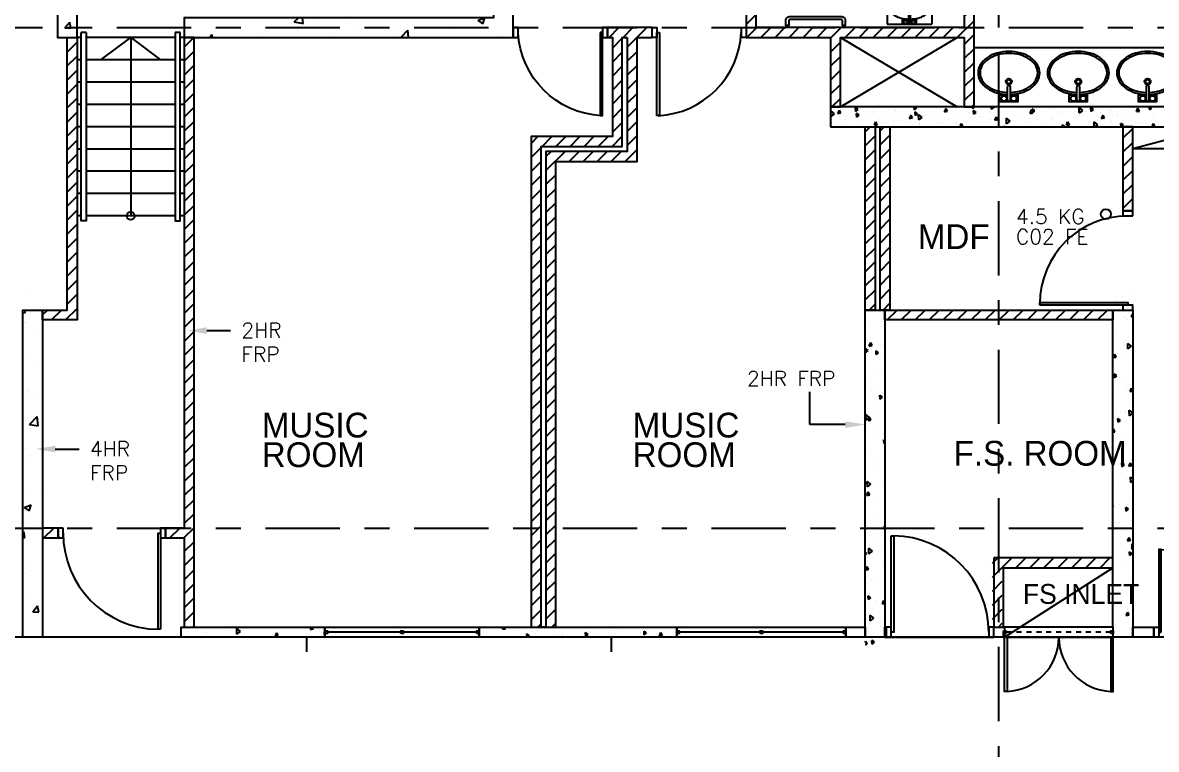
# Model space of a CAD drawing. Extents: x -15993 to 86771, y -21965 to 41866.
# Drawn here: x 51250 to 62688, y -8283 to -950 of the extents above; entities that cross this region are included whole.
import ezdxf

# ---------------------------------------------------------------- set-up
doc = ezdxf.new("R2010")
doc.units = 0
doc.header["$LTSCALE"] = 100
doc.header["$MEASUREMENT"] = 0
doc.linetypes.add('HIDDEN5', pattern=[1, 0.5, -0.5])
doc.linetypes.add('X030--AG$0$CENTER', pattern=[15, 7.5, -2.5, 2.5, -2.5])
doc.layers.get('0').update_dxf_attribs({"color": 8, "linetype": 'CONTINUOUS'})
for name, color, linetype in [('000-H', 8, 'CONTINUOUS'), ('200-T', 8, 'CONTINUOUS'), ('210--', 8, 'CONTINUOUS'), ('220--', 8, 'CONTINUOUS'), ('240--', 8, 'CONTINUOUS'), ('280--', 8, 'CONTINUOUS'), ('310--', 8, 'CONTINUOUS'), ('320--', 8, 'CONTINUOUS'), ('430-B', 8, 'CONTINUOUS'), ('680--', 8, 'CONTINUOUS'), ('680-T', 8, 'CONTINUOUS'), ('X030--AG$0$030--', 8, 'CONTINUOUS'), ('X24A3-00$0$000-H', 8, 'CONTINUOUS'), ('X24A3-00$0$220--', 8, 'CONTINUOUS'), ('X24A3-00$0$240--', 8, 'CONTINUOUS'), ('X24A3-00$0$280--', 8, 'CONTINUOUS'), ('X24A3-00$0$320--', 8, 'CONTINUOUS'), ('XG740-A2$0$000-H', 8, 'CONTINUOUS'), ('XG740-A2$0$220--', 8, 'CONTINUOUS'), ('XG740-A2$0$280--', 8, 'CONTINUOUS'), ('XG740-A2$0$680--', 8, 'CONTINUOUS'), ('XG740-A2$0$740--', 8, 'CONTINUOUS')]:
    doc.layers.add(name, color=color, linetype=linetype)
doc.styles.add('HELV', font='hvl____.pfb')
doc.styles.add('ROMANS', font='ROMANS.shx')

# ---------------------------------------------------------------- blocks, each defined once
blk = doc.blocks.new('*X249')
at = {"color": 0}
for p, q in [((59837, -3727), (59837, -3727)), ((59785, -3826), (59785, -3826)), ((59911, -3815), (59911, -3815)), ((59950, -3849), (59950, -3849)), ((59948, -3906), (59948, -3906)), ((59781, -4104), (59750, -4079)), ((59750, -4127), (59781, -4104)), ((59792, -4058), (59807, -4023)), ((59792, -4058), (59821, -4052)), ((59793, -4055), (59793, -4055)), ((59821, -4052), (59807, -4023)), ((59810, -4083), (59810, -4083)), ((59832, -4058), (59832, -4058)), ((59863, -4144), (59860, -4107)), ((59886, -4125), (59860, -4107)), ((59902, -4049), (59902, -4049)), ((59932, -4056), (59932, -4056)), ((59755, -4158), (59755, -4158)), ((59863, -4144), (59886, -4125)), ((59907, -4177), (59907, -4177)), ((59878, -4290), (59878, -4290)), ((59919, -4333), (59919, -4333)), ((59801, -4391), (59801, -4391)), ((59819, -4521), (59819, -4521)), ((59863, -4509), (59863, -4509)), ((59902, -4593), (59899, -4555)), ((59925, -4573), (59899, -4555)), ((59902, -4593), (59925, -4573)), ((59925, -4523), (59925, -4523)), ((59848, -4623), (59848, -4623)), ((59759, -4805), (59758, -4749)), ((59795, -4779), (59758, -4749)), ((59759, -4805), (59795, -4779)), ((59779, -4811), (59794, -4777)), ((59808, -4805), (59794, -4777)), ((59834, -4763), (59834, -4763)), ((59760, -4917), (59760, -4917)), ((59779, -4811), (59808, -4805)), ((59820, -4832), (59820, -4832)), ((59894, -4856), (59894, -4856)), ((59845, -4988), (59845, -4988)), ((59934, -4954), (59934, -4954)), ((59941, -5041), (59938, -5004)), ((59950, -5012), (59938, -5004)), ((59944, -5013), (59944, -5013)), ((59941, -5041), (59950, -5034)), ((59941, -5088), (59941, -5088)), ((59777, -5161), (59777, -5161)), ((59837, -5223), (59837, -5223)), ((59949, -5153), (59950, -5152)), ((59949, -5153), (59950, -5153)), ((59891, -5283), (59891, -5283)), ((59773, -5480), (59772, -5424)), ((59809, -5453), (59772, -5424)), ((59773, -5480), (59809, -5453)), ((59859, -5443), (59859, -5443)), ((59925, -5453), (59925, -5453)), ((59766, -5565), (59782, -5530)), ((59766, -5565), (59796, -5559)), ((59796, -5559), (59782, -5530)), ((59784, -5597), (59784, -5597)), ((59793, -5573), (59793, -5573)), ((59754, -5695), (59754, -5695)), ((59847, -5615), (59847, -5615)), ((59840, -5806), (59840, -5806)), ((59772, -5874), (59772, -5874)), ((59804, -5938), (59804, -5938)), ((59937, -5907), (59950, -5877)), ((59937, -5907), (59950, -5904)), ((59886, -6038), (59886, -6038)), ((59918, -6060), (59918, -6060)), ((59767, -6150), (59750, -6138)), ((59750, -6164), (59767, -6150)), ((59779, -6162), (59779, -6162)), ((59787, -6155), (59786, -6099)), ((59823, -6128), (59786, -6099)), ((59787, -6155), (59823, -6128)), ((59883, -6124), (59883, -6124)), ((59942, -6155), (59942, -6155)), ((59754, -6318), (59769, -6284)), ((59761, -6266), (59761, -6266)), ((59783, -6312), (59769, -6284)), ((59770, -6190), (59770, -6190)), ((59809, -6278), (59809, -6278)), ((59932, -6271), (59932, -6271)), ((59754, -6318), (59783, -6312)), ((59771, -6396), (59771, -6396)), ((59875, -6388), (59875, -6388)), ((59816, -6422), (59816, -6422)), ((59783, -6617), (59780, -6580)), ((59806, -6598), (59780, -6580)), ((59783, -6617), (59806, -6598)), ((59796, -6555), (59796, -6555)), ((59859, -6627), (59859, -6627)), ((59924, -6660), (59939, -6626)), ((59950, -6648), (59939, -6626)), ((59831, -6721), (59831, -6721)), ((59863, -6654), (59863, -6654)), ((59924, -6660), (59950, -6655)), ((59786, -6755), (59786, -6755)), ((59801, -6830), (59800, -6773)), ((59837, -6803), (59800, -6773)), ((59801, -6830), (59837, -6803)), ((59908, -6804), (59908, -6804)), ((59944, -6843), (59944, -6843)), ((59833, -6958), (59833, -6958)), ((59909, -6887), (59909, -6887)), ((59750, -7051), (59756, -7037)), ((59750, -7070), (59770, -7066)), ((59770, -7066), (59756, -7037)), ((59788, -7044), (59788, -7044)), ((59822, -7066), (59819, -7028)), ((59845, -7046), (59819, -7028)), ((59822, -7066), (59845, -7046)), ((59832, -6987), (59832, -6987)), ((59884, -7094), (59884, -7094))]:
    blk.add_line(p, q, dxfattribs=at)
blk = doc.blocks.new('*X250')
at = {"color": 0}
for p, q in [((62276, -3712), (62276, -3712)), ((62293, -3754), (62293, -3754)), ((62347, -3709), (62347, -3709)), ((62438, -3704), (62438, -3704)), ((62441, -3774), (62441, -3774)), ((62406, -3876), (62406, -3876)), ((62436, -3919), (62450, -3887)), ((62267, -3946), (62267, -3946)), ((62366, -3928), (62366, -3928)), ((62394, -3942), (62394, -3942)), ((62436, -3919), (62450, -3916)), ((62250, -4077), (62250, -4077)), ((62278, -4093), (62278, -4093)), ((62353, -4205), (62353, -4205)), ((62355, -4176), (62355, -4176)), ((62364, -4199), (62364, -4199)), ((62402, -4242), (62401, -4186)), ((62438, -4215), (62401, -4186)), ((62402, -4242), (62438, -4215)), ((62440, -4174), (62440, -4174)), ((62253, -4330), (62268, -4296)), ((62253, -4330), (62282, -4325)), ((62282, -4325), (62268, -4296)), ((62324, -4326), (62324, -4326)), ((62265, -4535), (62262, -4497)), ((62288, -4515), (62262, -4497)), ((62265, -4535), (62288, -4515)), ((62320, -4527), (62320, -4527)), ((62370, -4558), (62370, -4558)), ((62268, -4635), (62268, -4635)), ((62294, -4658), (62294, -4658)), ((62381, -4643), (62381, -4643)), ((62390, -4608), (62390, -4608)), ((62423, -4673), (62438, -4638)), ((62423, -4673), (62450, -4667)), ((62434, -4649), (62434, -4649)), ((62450, -4662), (62438, -4638)), ((62417, -4791), (62417, -4791)), ((62277, -4859), (62277, -4859)), ((62340, -4891), (62340, -4891)), ((62372, -4878), (62372, -4878)), ((62378, -4885), (62378, -4885)), ((62416, -4917), (62415, -4861)), ((62450, -4889), (62415, -4861)), ((62416, -4917), (62450, -4892)), ((62304, -4983), (62301, -4946)), ((62327, -4964), (62301, -4946)), ((62304, -4983), (62327, -4964)), ((62390, -4981), (62390, -4981)), ((62250, -5061), (62255, -5049)), ((62250, -5082), (62269, -5078)), ((62269, -5078), (62255, -5050)), ((62386, -5123), (62386, -5123)), ((62289, -5350), (62289, -5350)), ((62293, -5315), (62293, -5315)), ((62347, -5305), (62347, -5305)), ((62415, -5288), (62415, -5288)), ((62433, -5356), (62433, -5356)), ((62344, -5431), (62340, -5394)), ((62367, -5412), (62340, -5394)), ((62344, -5431), (62367, -5412)), ((62410, -5426), (62426, -5392)), ((62410, -5426), (62440, -5420)), ((62440, -5420), (62426, -5392)), ((62402, -5565), (62402, -5565)), ((62430, -5592), (62429, -5535)), ((62450, -5552), (62429, -5536)), ((62430, -5592), (62450, -5577)), ((62304, -5633), (62304, -5633)), ((62257, -5832), (62250, -5818)), ((62250, -5833), (62257, -5832)), ((62315, -5817), (62315, -5817)), ((62418, -5755), (62418, -5755)), ((62285, -5841), (62285, -5841)), ((62383, -5879), (62380, -5842)), ((62406, -5860), (62380, -5842)), ((62383, -5879), (62406, -5860)), ((62260, -5965), (62260, -5965)), ((62306, -6051), (62306, -6051)), ((62317, -5996), (62317, -5996)), ((62439, -5969), (62439, -5969)), ((62332, -6073), (62332, -6073)), ((62374, -6087), (62374, -6087)), ((62398, -6180), (62413, -6145)), ((62398, -6180), (62427, -6174)), ((62427, -6174), (62413, -6145)), ((62394, -6282), (62394, -6282)), ((62422, -6328), (62419, -6290)), ((62445, -6309), (62419, -6290)), ((62427, -6246), (62427, -6246)), ((62444, -6267), (62443, -6210)), ((62450, -6216), (62443, -6210)), ((62444, -6267), (62450, -6262)), ((62378, -6306), (62378, -6306)), ((62422, -6328), (62445, -6308)), ((62262, -6457), (62262, -6457)), ((62331, -6410), (62331, -6410)), ((62425, -6538), (62425, -6538)), ((62445, -6532), (62445, -6532)), ((62288, -6739), (62288, -6739)), ((62308, -6690), (62308, -6690)), ((62342, -6676), (62342, -6676)), ((62267, -6830), (62267, -6830)), ((62401, -6861), (62401, -6861)), ((62420, -6749), (62420, -6749)), ((62355, -6922), (62355, -6922)), ((62385, -6933), (62400, -6899)), ((62385, -6933), (62414, -6927)), ((62414, -6927), (62400, -6899)), ((62278, -7022), (62278, -7022)), ((62411, -6983), (62411, -6983)), ((62255, -7107), (62255, -7107))]:
    blk.add_line(p, q, dxfattribs=at)
blk = doc.blocks.new('*X253')
at = {"color": 0}
for p, q in [((59442, -1810), (59442, -1810)), ((59530, -1814), (59530, -1814)), ((60478, -1802), (60478, -1802)), ((60745, -1818), (60745, -1818)), ((61025, -1824), (61024, -1800)), ((61025, -1824), (61058, -1800)), ((61333, -1808), (61333, -1808)), ((61439, -1859), (61436, -1822)), ((61462, -1840), (61436, -1822)), ((61899, -1828), (61899, -1828)), ((61910, -1861), (61909, -1805)), ((61947, -1835), (61909, -1805)), ((62030, -1845), (62027, -1808)), ((62053, -1826), (62027, -1808)), ((62030, -1845), (62053, -1826)), ((62216, -1829), (62216, -1829)), ((62456, -1810), (62456, -1810)), ((62486, -1829), (62486, -1829)), ((62621, -1830), (62618, -1800)), ((62621, -1830), (62644, -1811)), ((62644, -1811), (62627, -1800)), ((62673, -1802), (62673, -1802)), ((59476, -1866), (59492, -1832)), ((59476, -1866), (59506, -1860)), ((59506, -1860), (59492, -1832)), ((59555, -1932), (59555, -1932)), ((59667, -1903), (59663, -1866)), ((59690, -1884), (59663, -1866)), ((59667, -1903), (59690, -1884)), ((59826, -1843), (59826, -1843)), ((59863, -1944), (59863, -1944)), ((59894, -1926), (59894, -1926)), ((59933, -1861), (59933, -1861)), ((60055, -1834), (60055, -1834)), ((60122, -1933), (60122, -1933)), ((60209, -1881), (60209, -1881)), ((60239, -1930), (60239, -1930)), ((60258, -1888), (60254, -1851)), ((60280, -1869), (60254, -1851)), ((60258, -1888), (60280, -1869)), ((60373, -1887), (60373, -1887)), ((60489, -1917), (60489, -1917)), ((60592, -1924), (60592, -1924)), ((60651, -1909), (60651, -1909)), ((60848, -1874), (60845, -1837)), ((60871, -1855), (60845, -1837)), ((60848, -1874), (60871, -1855)), ((60853, -1848), (60853, -1848)), ((60862, -1836), (60862, -1836)), ((60910, -1898), (60910, -1898)), ((61016, -1928), (61016, -1928)), ((61051, -1888), (61051, -1888)), ((61060, -1933), (61075, -1899)), ((61060, -1933), (61090, -1928)), ((61090, -1928), (61075, -1899)), ((61246, -1873), (61246, -1873)), ((61256, -1908), (61256, -1908)), ((61277, -1882), (61277, -1882)), ((61414, -1865), (61429, -1830)), ((61414, -1865), (61443, -1859)), ((61443, -1859), (61429, -1831)), ((61439, -1859), (61462, -1840)), ((61439, -1875), (61439, -1875)), ((61481, -1929), (61481, -1929)), ((61496, -1889), (61496, -1889)), ((61628, -1916), (61628, -1916)), ((61698, -1864), (61698, -1864)), ((61736, -1869), (61736, -1869)), ((61862, -1845), (61862, -1845)), ((61910, -1861), (61947, -1835)), ((61976, -1850), (61976, -1850)), ((62065, -1848), (62065, -1848)), ((62170, -1914), (62170, -1914)), ((62228, -1841), (62228, -1841)), ((62282, -1865), (62282, -1865)), ((62293, -1887), (62293, -1887)), ((62665, -1908), (62665, -1908)), ((62796, -1899), (62795, -1842)), ((62800, -1847), (62795, -1842)), ((62796, -1899), (62800, -1896)), ((59414, -1966), (59414, -1966)), ((59428, -1973), (59428, -1973)), ((59701, -1951), (59701, -1951)), ((59939, -1965), (59939, -1965)), ((60297, -1987), (60297, -1987)), ((60536, -1968), (60536, -1968)), ((60548, -1999), (60548, -1999)), ((60670, -1972), (60670, -1972)), ((60708, -2000), (60722, -1968)), ((60718, -2000), (60736, -1996)), ((60736, -1996), (60722, -1968)), ((60777, -1948), (60777, -1948)), ((60976, -1958), (60976, -1958)), ((61359, -1956), (61359, -1956)), ((61359, -1995), (61359, -1995)), ((62012, -1950), (62012, -1950)), ((62340, -1962), (62340, -1962)), ((62396, -1987), (62396, -1987)), ((62477, -1983), (62477, -1983)), ((62645, -2000), (62659, -1967)), ((62650, -2000), (62674, -1995)), ((62674, -1995), (62659, -1967))]:
    blk.add_line(p, q, dxfattribs=at)
blk = doc.blocks.new('D1-1840')
at = {"color": 0}
for points in [[(50, 1021), (75, 1021), (75, 50), (50, 50)], [(0, 0), (50, 0), (50, 100), (0, 100)], [(1034, 0), (1084, 0), (1084, 100), (1034, 100)]]:
    blk.add_lwpolyline(points, close=True, dxfattribs=at)
blk.add_arc((62, 50), 972, 0, 89.2628, dxfattribs=at)
blk = doc.blocks.new('UC29')
at = {"layer": '310--'}
for p, q in [((765.5, 50), (25, 50)), ((1531, 50), (790.5, 50))]:
    blk.add_line(p, q, dxfattribs=at)
at = {"layer": '310--', "color": 8}
blk.add_lwpolyline([(1556, 100), (1556, 0), (0, 0), (0, 100)], close=True, dxfattribs=at)
at = {"layer": '310--'}
for points in [[(0, 37.5), (0, 62.5), (25, 62.5), (25, 37.5)], [(765.5, 37.5), (765.5, 62.5), (790.5, 62.5), (790.5, 37.5)], [(1531, 37.5), (1531, 62.5), (1556, 62.5), (1556, 37.5)]]:
    blk.add_lwpolyline(points, close=True, dxfattribs=at)
blk = doc.blocks.new('D-1096')
at = {"color": 0}
for points in [[(0, 0), (25, 0), (25, -548), (0, -548)], [(1096, 0), (1071, 0), (1071, -548), (1096, -548)]]:
    blk.add_lwpolyline(points, close=True, dxfattribs=at)
for centre, start, end in [((0, -1), 272.6147, 0.0597), ((1096, -1), 179.9403, 267.3853)]:
    blk.add_arc(centre, 548, start, end, dxfattribs=at)
blk = doc.blocks.new('*X401')
at = {"color": 0}
for p, q in [((61034, -6546), (61230, -6350)), ((61034, -6404), (61088, -6350)), ((61271, -6450), (61371, -6350)), ((61412, -6450), (61512, -6350)), ((61554, -6450), (61654, -6350)), ((61695, -6450), (61795, -6350)), ((61837, -6450), (61937, -6350)), ((61978, -6450), (62078, -6350)), ((62120, -6450), (62220, -6350)), ((61034, -6687), (61134, -6587)), ((61034, -6828), (61134, -6728)), ((61034, -6970), (61134, -6870)), ((61095, -7050), (61134, -7011))]:
    blk.add_line(p, q, dxfattribs=at)
blk = doc.blocks.new('*X403')
at = {"color": 0}
for p, q in [((52922, -7053), (52922, -7053)), ((52927, -7066), (52927, -7066)), ((53345, -7081), (53345, -7081)), ((53412, -7120), (53410, -7064)), ((53448, -7094), (53410, -7064)), ((53467, -7054), (53467, -7054)), ((53766, -7057), (53766, -7057)), ((54153, -7073), (54164, -7050)), ((54153, -7073), (54183, -7067)), ((54183, -7067), (54174, -7050)), ((54246, -7087), (54246, -7087)), ((53112, -7102), (53112, -7102)), ((53412, -7120), (53448, -7094)), ((53495, -7145), (53495, -7145)), ((53766, -7126), (53766, -7126)), ((53800, -7142), (53815, -7107)), ((53800, -7142), (53829, -7136)), ((53829, -7136), (53815, -7108)), ((54149, -7094), (54149, -7094)), ((54297, -7150), (54296, -7101)), ((54300, -7105), (54296, -7101))]:
    blk.add_line(p, q, dxfattribs=at)
blk = doc.blocks.new('*X404')
at = {"color": 0}
for p, q in [((56091, -7072), (56100, -7050)), ((56091, -7072), (56120, -7066)), ((56120, -7066), (56112, -7050)), ((56222, -7079), (56222, -7079)), ((56393, -7091), (56393, -7091)), ((56515, -7064), (56515, -7064)), ((57171, -7082), (57171, -7082)), ((57259, -7071), (57259, -7071)), ((57522, -7127), (57519, -7090)), ((57545, -7108), (57519, -7090)), ((57853, -7085), (57853, -7085)), ((56340, -7150), (56338, -7119)), ((56364, -7137), (56338, -7119)), ((56349, -7150), (56364, -7137)), ((56439, -7146), (56439, -7146)), ((56605, -7122), (56605, -7122)), ((56692, -7122), (56692, -7122)), ((56698, -7135), (56698, -7135)), ((56932, -7142), (56928, -7105)), ((56955, -7123), (56928, -7105)), ((56932, -7142), (56955, -7123)), ((57065, -7119), (57065, -7119)), ((57227, -7112), (57227, -7112)), ((57486, -7101), (57486, -7101)), ((57511, -7118), (57511, -7118)), ((57522, -7127), (57545, -7108)), ((57575, -7143), (57575, -7143)), ((57642, -7114), (57642, -7114)), ((57674, -7140), (57690, -7105)), ((57674, -7140), (57704, -7134)), ((57704, -7134), (57690, -7105)), ((57814, -7124), (57814, -7124))]:
    blk.add_line(p, q, dxfattribs=at)
blk = doc.blocks.new('D-934')
at = {"color": 0}
for points in [[(-884, 100), (-934, 100), (-934, 0), (-884, 0)], [(-859, 50), (-859, -784), (-884, -784), (-884, 50)], [(0, 100), (-50, 100), (-50, 0), (0, 0)]]:
    blk.add_lwpolyline(points, close=True, dxfattribs=at)
blk.add_arc((-883, 50), 834, 271.616, 356.5858, dxfattribs=at)
blk = doc.blocks.new('D1-950')
at = {"layer": '320--'}
for points in [[(0, 0), (0, -49), (-99, -49), (-99, 0)], [(-49, -74), (-888, -74), (-888, -49), (-49, -49)], [(0, -901), (0, -950), (-99, -950), (-99, -901)]]:
    blk.add_lwpolyline(points, close=True, dxfattribs=at)
blk.add_arc((-5, -17), 885, 182.8977, 267.1023, dxfattribs=at)
blk = doc.blocks.new('D1-1000')
at = {"color": 0}
for points in [[(50, 937.5), (75, 937.5), (75, 50), (50, 50)], [(0, 0), (50, 0), (50, 100), (0, 100)], [(950, 0), (1000, 0), (1000, 100), (950, 100)]]:
    blk.add_lwpolyline(points, close=True, dxfattribs=at)
blk.add_arc((62.5, 50), 887.5, 0, 90, dxfattribs=at)
blk = doc.blocks.new('XG740-A2$0$74-BAS1')
at = {"color": 0}
for p, q in [((300, 0), (-300, 0)), ((-300, -260), (-300, 0)), ((300, -260), (300, 0))]:
    blk.add_line(p, q, dxfattribs=at)
for points in [[(-93, 0), (-93, -67), (-15, -67)], [(93, 0), (93, -67), (15, -67)]]:
    blk.add_lwpolyline(points, dxfattribs=at)
for points in [[(-16, -79, 0.058642), (-114, -94, 0.080492), (-201, -134, 0.107066), (-262, -198, 0.138385), (-279, -260, 0.138385), (-262, -323, 0.107066), (-201, -387, 0.080492), (-114, -427, 0.068315), (0, -442, 0.068315), (114, -427, 0.080492), (201, -387, 0.107066), (262, -323, 0.138385), (279, -260, 0.138385), (262, -198, 0.107066), (201, -134, 0.080492), (114, -94, 0.058642), (16, -79, 0.059092)], [(-300, -260, 0.138385), (-279, -333, 0.107066), (-212, -404, 0.080492), (-119, -447, 0.068315), (0, -463, 0.068315), (119, -447, 0.080492), (212, -404, 0.107066), (279, -333, 0.138385), (300, -260, 0.138385)]]:
    blk.add_lwpolyline(points, format="xyb", dxfattribs=at)
blk.add_lwpolyline([(-15, -23), (-15, -142, 1), (15, -142), (15, -23, 1)], format="xyb", close=True, dxfattribs=at)
for centre in [(-54, -33), (54, -33)]:
    blk.add_circle(centre, 25.7, dxfattribs=at)
blk = doc.blocks.new('XG740-A2$0$BASIN-1')
at = {"color": 0}
for points in [[(17, 76, 0.059092), (121, 92, 0.080492), (217, 137, 0.107066), (288, 211, 0.138385), (311, 293, 0.138385), (288, 374, 0.107066), (217, 448, 0.080492), (121, 493, 0.068315), (0, 510, 0.068315), (-121, 493, 0.080492), (-217, 448, 0.107066), (-288, 374, 0.138385), (-311, 293, 0.138385), (-288, 211, 0.107066), (-217, 137, 0.080492), (-121, 92, 0.059092), (-17, 76, 0.059092)], [(16, 96, 0.059092), (116, 112, 0.080492), (206, 153, 0.107066), (271, 222, 0.138385), (291, 293, 0.138385), (271, 364, 0.107066), (206, 432, 0.080492), (116, 474, 0.068315), (0, 490, 0.068315), (-116, 474, 0.080492), (-206, 432, 0.107066), (-271, 364, 0.138385), (-291, 293, 0.138385), (-271, 222, 0.107066), (-206, 153, 0.080492), (-116, 112, 0.059092), (-16, 96, 0.059092)]]:
    blk.add_lwpolyline(points, format="xyb", dxfattribs=at)
blk.add_lwpolyline([(16, 28), (16, 146, 0.075451), (15, 154, 0.085787), (11, 161, 0.106069), (6, 165, 0.126813), (0, 167, 0.126813), (-6, 165, 0.106069), (-11, 161, 0.085787), (-15, 154, 0.075451), (-16, 146), (-16, 28, 0.075451), (-15, 20, 0.085787), (-11, 13, 0.106069), (-6, 8, 0.126813), (0, 7, 0.126813), (6, 8, 0.106069), (11, 13, 0.085787), (15, 20, 0.075451)], format="xyb", close=True, dxfattribs=at)
blk.add_lwpolyline([(16, 71), (91, 71), (91, 0), (-91, 0), (-91, 71), (-16, 71)], dxfattribs=at)
for centre, radius in [((0, 205), 30.7), ((0, 205), 20.7), ((-49, 35), 28.1), ((49, 35), 28.1)]:
    blk.add_circle(centre, radius, dxfattribs=at)
blk = doc.blocks.new('*X742')
at = {"color": 0}
for p, q in [((10107, -20), (10106, 36)), ((10144, 6), (10106, 36)), ((10107, -20), (10144, 6)), ((10140, 31), (10140, 31)), ((10358, 30), (10355, 67)), ((10381, 49), (10355, 67)), ((10358, 30), (10381, 49)), ((10380, 50), (10380, 50)), ((10381, 46), (10381, 46)), ((10620, 71), (10620, 71)), ((10750, 35), (10750, 35)), ((10811, 4), (10811, 4)), ((10949, 44), (10946, 75)), ((10949, 44), (10972, 64)), ((10972, 64), (10956, 75)), ((11134, 1), (11134, 1)), ((11253, 26), (11268, 60)), ((11253, 26), (11282, 32)), ((11282, 32), (11268, 60)), ((11501, 20), (11501, 20)), ((11540, 59), (11538, 75)), ((11540, 59), (11558, 75)), ((11623, 47), (11623, 47)), ((11703, 17), (11703, 17)), ((11786, 43), (11786, 43)), ((12130, 74), (12130, 75)), ((12130, 74), (12132, 75)), ((12170, 9), (12170, 9)), ((12183, 57), (12183, 57)), ((12312, 62), (12312, 62)), ((12823, 51), (12823, 51)), ((12826, 15), (12826, 15)), ((13066, 36), (13066, 36)), ((13190, 27), (13205, 61)), ((13190, 27), (13219, 33)), ((13219, 33), (13205, 61)), ((13207, 17), (13207, 17)), ((13306, 55), (13306, 55)), ((13366, 6), (13366, 6)), ((13429, 36), (13429, 36)), ((10263, -101), (10263, -101)), ((10480, -44), (10480, -44)), ((10546, -111), (10561, -77)), ((10546, -111), (10575, -106)), ((10575, -106), (10561, -77)), ((10689, -23), (10689, -23)), ((10742, -108), (10742, -108)), ((10743, -62), (10743, -62)), ((10863, -87), (10863, -87)), ((10899, -43), (10915, -8)), ((10899, -43), (10929, -37)), ((10929, -37), (10915, -8)), ((10993, -57), (10992, -1)), ((11029, -31), (10992, -1)), ((10993, -57), (11029, -31)), ((10996, -92), (10996, -92)), ((11001, -97), (11001, -97)), ((11223, -22), (11223, -22)), ((11368, -81), (11368, -81)), ((11386, -103), (11386, -103)), ((11517, -36), (11517, -36)), ((11530, -74), (11530, -74)), ((11626, -83), (11626, -83)), ((11789, -63), (11789, -63)), ((11807, -50), (11807, -50)), ((11866, -64), (11866, -64)), ((11878, -95), (11877, -38)), ((11915, -68), (11877, -38)), ((11878, -95), (11915, -68)), ((11900, -79), (11900, -79)), ((12106, -43), (12106, -43)), ((12156, -47), (12156, -47)), ((12237, -91), (12237, -91)), ((12284, -113), (12284, -113)), ((12319, -40), (12319, -40)), ((12346, -24), (12346, -24)), ((12444, -125), (12442, -106)), ((12468, -124), (12442, -106)), ((12483, -110), (12498, -76)), ((12483, -110), (12513, -105)), ((12513, -105), (12498, -76)), ((12554, -28), (12554, -28)), ((12577, -28), (12577, -28)), ((12586, -4), (12586, -4)), ((12618, -7), (12618, -7)), ((12764, -125), (12763, -76)), ((12800, -105), (12763, -76)), ((12773, -125), (12800, -105)), ((12837, -42), (12852, -7)), ((12837, -42), (12866, -36)), ((12866, -36), (12852, -7)), ((12927, -76), (12927, -76)), ((12936, -71), (12936, -71)), ((12944, -12), (12944, -12)), ((13036, -125), (13033, -92)), ((13059, -110), (13033, -92)), ((13041, -125), (13059, -110)), ((13049, -49), (13049, -49)), ((13107, -5), (13107, -5)), ((13189, -97), (13189, -97)), ((13320, -105), (13320, -105)), ((10580, -116), (10580, -116)), ((11146, -122), (11146, -122)), ((11247, -121), (11247, -121)), ((11852, -125), (11851, -121)), ((11858, -125), (11851, -121)), ((12115, -118), (12115, -118)), ((12467, -125), (12468, -124))]:
    blk.add_line(p, q, dxfattribs=at)
blk = doc.blocks.new('*X743')
at = {"color": 0}
for p, q in [((8402, 3311), (8466, 3375)), ((8507, 3275), (8607, 3375)), ((8649, 3275), (8749, 3375)), ((8790, 3275), (8890, 3375)), ((8932, 3275), (9032, 3375)), ((9073, 3275), (9173, 3375)), ((9214, 3275), (9314, 3375)), ((9356, 3275), (9456, 3375)), ((9497, 3275), (9552, 3329)), ((9252, 3171), (9352, 3271)), ((9252, 3029), (9352, 3129)), ((11452, 3108), (11519, 3175)), ((11560, 3075), (11660, 3175)), ((11701, 3075), (11801, 3175)), ((11843, 3075), (11902, 3134)), ((9252, 2888), (9352, 2988)), ((11452, 2967), (11552, 3067)), ((11452, 2825), (11552, 2925)), ((9252, 2747), (9352, 2847)), ((11452, 2684), (11552, 2784)), ((9252, 2605), (9352, 2705)), ((11452, 2542), (11552, 2642)), ((9252, 2464), (9352, 2564)), ((9252, 2322), (9352, 2422)), ((11452, 2401), (11552, 2501)), ((11452, 2259), (11552, 2359)), ((9252, 2181), (9352, 2281)), ((11452, 2118), (11552, 2218)), ((9252, 2039), (9352, 2139)), ((11452, 1977), (11552, 2077)), ((9252, 1898), (9352, 1998)), ((9252, 1757), (9352, 1857)), ((11452, 1835), (11552, 1935)), ((11452, 1694), (11552, 1794)), ((9252, 1615), (9352, 1715)), ((11452, 1552), (11552, 1652)), ((9252, 1474), (9352, 1574)), ((11452, 1411), (11552, 1511)), ((9252, 1332), (9352, 1432)), ((9252, 1191), (9352, 1291)), ((11452, 1270), (11552, 1370)), ((9252, 1049), (9352, 1149)), ((11452, 1128), (11552, 1228)), ((11452, 987), (11552, 1087)), ((9252, 908), (9352, 1008)), ((11381, 775), (11552, 945)), ((9260, 775), (9360, 875)), ((9401, 775), (9501, 875)), ((9543, 775), (9643, 875)), ((9684, 775), (9784, 875)), ((9826, 775), (9926, 875)), ((9967, 775), (10067, 875)), ((10102, 768), (10209, 875)), ((10250, 775), (10350, 875)), ((10391, 775), (10491, 875)), ((10533, 775), (10633, 875)), ((10674, 775), (10774, 875)), ((10816, 775), (10916, 875)), ((10957, 775), (11057, 875)), ((11099, 775), (11199, 875)), ((11240, 775), (11340, 875)), ((11452, 704), (11552, 804)), ((10102, 627), (10202, 727)), ((10102, 485), (10202, 585)), ((11452, 562), (11552, 662)), ((11452, 421), (11552, 521)), ((10102, 344), (10202, 444)), ((11452, 280), (11552, 380)), ((10102, 202), (10202, 302)), ((11452, 138), (11552, 238)), ((10116, 75), (10202, 161)), ((11530, 75), (11552, 97))]:
    blk.add_line(p, q, dxfattribs=at)
blk = doc.blocks.new('*X750')
at = {"color": 0}
for p, q in [((13052, -242), (13152, -142)), ((13052, -383), (13152, -283)), ((13052, -525), (13152, -425)), ((13052, -666), (13152, -566)), ((13052, -807), (13152, -707)), ((13052, -949), (13152, -849))]:
    blk.add_line(p, q, dxfattribs=at)
blk = doc.blocks.new('XG740-A2', base_point=(10102, -125))
at = {"layer": 'XG740-A2$0$000-H'}
for p, q in [((10202, 775), (11382, 75)), ((10202, 75), (11382, 775))]:
    blk.add_line(p, q, dxfattribs=at)
at = {"layer": 'XG740-A2$0$220--'}
for points in [[(9252, 3275), (9252, 875), (9252, 875), (9252, 775), (10102, 775), (10102, 75), (10202, 75), (10202, 775), (11452, 775), (11452, 75), (11552, 75), (11552, 2725)], [(11452, 3175), (11452, 875), (9352, 875), (9352, 2625)], [(13152, -975), (13152, -125), (13052, -125), (13052, -975), (13152, -975)]]:
    blk.add_lwpolyline(points, dxfattribs=at)
at = {"layer": 'XG740-A2$0$280--'}
blk.add_lwpolyline([(10102, -125), (13502, -125), (13502, 75), (10102, 75)], close=True, dxfattribs=at)
at = {"layer": 'XG740-A2$0$680--'}
for q in [(14352, -25), (14352, -345)]:
    blk.add_line((13152, -345), q, dxfattribs=at)
at = {"layer": 'XG740-A2$0$740--'}
blk.add_line((11552, 675), (14352, 675), dxfattribs=at)
blk.add_lwpolyline([(9692, 958, 0.414214), (9682, 948), (9682, 898), (9652, 898), (9652, 948, -0.414214), (9692, 988), (10212, 988, -0.414214), (10252, 948), (10252, 898), (10222, 898), (10222, 948, 0.414214), (10212, 958)], format="xyb", close=True, dxfattribs=at)
at = {"layer": 'XG740-A2$0$000-H'}
for name in ['*X743', '*X742', '*X750']:
    blk.add_blockref(name, (0, 0), dxfattribs=at)
at = {"layer": 'XG740-A2$0$740--', "xscale": 0.75, "yscale": 0.6521739130434783, "zscale": 0.75, "rotation": 180}
blk.add_blockref('XG740-A2$0$74-BAS1', (10900, 910), dxfattribs=at)
at = {"layer": 'XG740-A2$0$740--'}
for p in [(11902, 125), (12602, 125), (13302, 125)]:
    blk.add_blockref('XG740-A2$0$BASIN-1', p, dxfattribs=at)
blk = doc.blocks.new('*X597')
at = {"color": 0}
for p, q in [((59972, -3950), (60072, -3850)), ((60114, -3950), (60214, -3850)), ((60255, -3950), (60355, -3850)), ((60397, -3950), (60497, -3850)), ((60538, -3950), (60638, -3850)), ((60680, -3950), (60780, -3850)), ((60821, -3950), (60921, -3850)), ((60962, -3950), (61062, -3850)), ((61104, -3950), (61204, -3850)), ((61245, -3950), (61345, -3850)), ((61387, -3950), (61487, -3850)), ((61528, -3950), (61628, -3850)), ((61670, -3950), (61770, -3850)), ((61811, -3950), (61911, -3850)), ((61952, -3950), (62052, -3850)), ((62094, -3950), (62194, -3850)), ((62235, -3950), (62250, -3935))]:
    blk.add_line(p, q, dxfattribs=at)
blk = doc.blocks.new('*X598')
at = {"color": 0}
for p, q in [((57166, -1100), (57266, -1000)), ((57307, -1100), (57407, -1000)), ((57350, -1198), (57548, -1000)), ((57200, -1207), (57300, -1107)), ((57590, -1100), (57600, -1090)), ((57200, -1348), (57300, -1248)), ((57350, -1340), (57450, -1240)), ((57200, -1490), (57300, -1390)), ((57350, -1481), (57450, -1381)), ((57200, -1631), (57300, -1531)), ((57350, -1623), (57450, -1523)), ((57200, -1773), (57300, -1673)), ((57350, -1764), (57450, -1664)), ((57200, -1914), (57300, -1814)), ((57350, -1906), (57450, -1806)), ((57200, -2056), (57300, -1956)), ((57350, -2047), (57450, -1947)), ((56380, -2168), (56448, -2100)), ((56490, -2200), (56590, -2100)), ((56631, -2200), (56731, -2100)), ((56773, -2200), (56873, -2100)), ((56914, -2200), (57014, -2100)), ((57056, -2200), (57156, -2100)), ((57197, -2200), (57300, -2097)), ((57350, -2188), (57450, -2088)), ((56380, -2310), (56480, -2210)), ((56530, -2443), (56723, -2250)), ((56530, -2301), (56581, -2250)), ((56764, -2350), (56864, -2250)), ((56906, -2350), (57006, -2250)), ((57047, -2350), (57147, -2250)), ((57188, -2350), (57288, -2250)), ((57330, -2350), (57450, -2230)), ((56380, -2451), (56480, -2351)), ((56380, -2593), (56480, -2493)), ((56530, -2584), (56630, -2484)), ((56530, -2726), (56630, -2626)), ((56380, -2734), (56480, -2634)), ((56380, -2876), (56480, -2776)), ((56530, -2867), (56630, -2767)), ((56380, -3017), (56480, -2917)), ((56530, -3008), (56630, -2908)), ((56380, -3158), (56480, -3058)), ((56530, -3150), (56630, -3050)), ((56380, -3300), (56480, -3200)), ((56530, -3291), (56630, -3191)), ((56380, -3441), (56480, -3341)), ((56530, -3433), (56630, -3333)), ((56380, -3583), (56480, -3483)), ((56530, -3574), (56630, -3474)), ((56380, -3724), (56480, -3624)), ((56530, -3715), (56630, -3615)), ((56380, -3865), (56480, -3765)), ((56530, -3857), (56630, -3757)), ((56380, -4007), (56480, -3907)), ((56530, -3998), (56630, -3898)), ((56380, -4148), (56480, -4048)), ((56530, -4140), (56630, -4040)), ((56380, -4290), (56480, -4190)), ((56530, -4281), (56630, -4181)), ((56380, -4431), (56480, -4331)), ((56530, -4423), (56630, -4323)), ((56380, -4573), (56480, -4473)), ((56530, -4564), (56630, -4464)), ((56380, -4714), (56480, -4614)), ((56530, -4705), (56630, -4605)), ((56380, -4855), (56480, -4755)), ((56530, -4847), (56630, -4747)), ((56380, -4997), (56480, -4897)), ((56530, -4988), (56630, -4888)), ((56530, -5130), (56630, -5030)), ((56380, -5138), (56480, -5038)), ((56380, -5280), (56480, -5180)), ((56530, -5271), (56630, -5171)), ((56380, -5421), (56480, -5321)), ((56530, -5413), (56630, -5313)), ((56380, -5563), (56480, -5463)), ((56530, -5554), (56630, -5454)), ((56380, -5704), (56480, -5604)), ((56530, -5695), (56630, -5595)), ((56380, -5845), (56480, -5745)), ((56530, -5837), (56630, -5737)), ((56380, -5987), (56480, -5887)), ((56530, -5978), (56630, -5878)), ((56380, -6128), (56480, -6028)), ((56530, -6120), (56630, -6020)), ((56380, -6270), (56480, -6170)), ((56530, -6261), (56630, -6161)), ((56380, -6411), (56480, -6311)), ((56530, -6403), (56630, -6303)), ((56380, -6553), (56480, -6453)), ((56530, -6544), (56630, -6444)), ((56380, -6694), (56480, -6594)), ((56530, -6685), (56630, -6585)), ((56380, -6835), (56480, -6735)), ((56530, -6827), (56630, -6727)), ((56380, -6977), (56480, -6877)), ((56530, -6968), (56630, -6868)), ((56448, -7050), (56480, -7018)), ((56590, -7050), (56630, -7010))]:
    blk.add_line(p, q, dxfattribs=at)
blk = doc.blocks.new('*X599')
at = {"color": 0}
for p, q in [((59750, -2051), (59801, -2000)), ((59750, -2193), (59850, -2093)), ((59750, -2334), (59850, -2234)), ((59750, -2475), (59850, -2375)), ((59750, -2617), (59850, -2517)), ((59750, -2758), (59850, -2658)), ((59750, -2900), (59850, -2800)), ((59750, -3041), (59850, -2941)), ((59750, -3183), (59850, -3083)), ((59750, -3324), (59850, -3224)), ((59750, -3465), (59850, -3365)), ((59750, -3607), (59850, -3507)), ((59750, -3748), (59850, -3648)), ((59790, -3850), (59850, -3790))]:
    blk.add_line(p, q, dxfattribs=at)
blk = doc.blocks.new('*X600')
at = {"color": 0}
for p, q in [((59900, -2043), (59943, -2000)), ((59900, -2184), (60000, -2084)), ((59900, -2325), (60000, -2225)), ((59900, -2467), (60000, -2367)), ((59900, -2608), (60000, -2508)), ((59900, -2750), (60000, -2650)), ((59900, -2891), (60000, -2791)), ((59900, -3033), (60000, -2933)), ((59900, -3174), (60000, -3074)), ((59900, -3315), (60000, -3215)), ((59900, -3457), (60000, -3357)), ((59900, -3598), (60000, -3498)), ((59900, -3740), (60000, -3640)), ((59931, -3850), (60000, -3781))]:
    blk.add_line(p, q, dxfattribs=at)
blk = doc.blocks.new('X24A3-00$0$D1-1840')
at = {"color": 0}
for points in [[(50, 1021), (75, 1021), (75, 50), (50, 50)], [(0, 0), (50, 0), (50, 100), (0, 100)], [(1034, 0), (1084, 0), (1084, 100), (1034, 100)]]:
    blk.add_lwpolyline(points, close=True, dxfattribs=at)
blk.add_arc((62, 50), 972, 0, 89.2628, dxfattribs=at)
blk = doc.blocks.new('*X713')
at = {"color": 0}
for p, q in [((-17776, 18624), (-17779, 18653)), ((-17801, 18628), (-17776, 18624)), ((-17768, 18528), (-17768, 18528)), ((-17768, 18524), (-17768, 18524)), ((-17689, 18459), (-17689, 18459)), ((-17781, 18166), (-17781, 18166)), ((-17701, 18127), (-17701, 18127)), ((-17730, 17854), (-17730, 17854)), ((-17751, 17835), (-17751, 17835)), ((-17713, 17794), (-17713, 17794)), ((-17666, 17822), (-17666, 17822)), ((-17732, 17498), (-17654, 17579)), ((-17643, 17484), (-17654, 17579)), ((-17732, 17498), (-17643, 17484)), ((-17726, 17461), (-17726, 17461)), ((-17771, 17258), (-17771, 17258)), ((-17735, 17190), (-17735, 17190)), ((-17738, 17128), (-17738, 17128)), ((-17750, 16795), (-17750, 16795)), ((-17611, 16793), (-17611, 16793)), ((-17784, 16660), (-17714, 16686)), ((-17784, 16660), (-17735, 16626)), ((-17735, 16626), (-17714, 16686)), ((-17733, 16588), (-17733, 16588)), ((-17801, 16405), (-17789, 16419)), ((-17801, 16358), (-17778, 16356)), ((-17778, 16356), (-17789, 16419)), ((-17762, 16462), (-17762, 16462)), ((-17774, 16129), (-17774, 16129)), ((-17720, 16016), (-17720, 16016)), ((-17774, 15991), (-17774, 15991)), ((-17786, 15796), (-17786, 15796)), ((-17699, 15609), (-17651, 15667)), ((-17699, 15609), (-17639, 15604)), ((-17639, 15604), (-17651, 15667)), ((-17799, 15463), (-17799, 15463))]:
    blk.add_line(p, q, dxfattribs=at)
blk = doc.blocks.new('*X714')
at = {"color": 0}
for p, q in [((-17354, 23979), (-17354, 23979)), ((-16788, 23991), (-16758, 24003)), ((-16788, 23991), (-16739, 23958)), ((-16739, 23958), (-16723, 24003)), ((-16470, 23925), (-16470, 23925)), ((-16457, 23996), (-16457, 23996)), ((-16381, 24003), (-16304, 23991)), ((-16304, 23991), (-16306, 24003)), ((-15957, 23995), (-15957, 23995)), ((-15923, 23973), (-15923, 23973)), ((-15424, 23989), (-15424, 23989)), ((-15389, 23951), (-15389, 23951)), ((-15351, 23911), (-15281, 23938)), ((-15351, 23911), (-15302, 23878)), ((-15326, 23839), (-15248, 23921)), ((-15302, 23878), (-15281, 23938)), ((-15237, 23826), (-15248, 23921)), ((-15096, 23917), (-15096, 23917)), ((-14855, 23928), (-14855, 23928)), ((-14717, 23966), (-14717, 23966)), ((-14322, 23906), (-14322, 23906)), ((-14018, 23970), (-14018, 23970)), ((-13926, 23936), (-13926, 23936)), ((-16989, 23850), (-16989, 23850)), ((-16007, 23889), (-16007, 23889)), ((-15346, 23884), (-15346, 23884)), ((-15326, 23839), (-15237, 23826)), ((-14601, 23870), (-14601, 23870)), ((-14431, 23872), (-14431, 23872)), ((-13914, 23831), (-13844, 23858)), ((-13914, 23831), (-13873, 23803)), ((-13863, 23803), (-13844, 23858)), ((-13788, 23883), (-13788, 23883)), ((-13254, 23860), (-13254, 23860)), ((-13088, 23821), (-13088, 23821)), ((-12905, 23748), (-12905, 23748)), ((-12917, 23415), (-12917, 23415)), ((-12915, 23327), (-12915, 23327)), ((-12985, 23115), (-12985, 23115)), ((-17384, 22999), (-17384, 22999)), ((-12929, 23082), (-12929, 23082)), ((-12855, 22904), (-12855, 22904)), ((-12942, 22749), (-12942, 22749)), ((-17396, 22534), (-17396, 22534)), ((-13051, 22377), (-12981, 22450)), ((-12970, 22355), (-12981, 22450)), ((-17368, 22354), (-17368, 22354)), ((-13051, 22367), (-12970, 22355)), ((-12964, 22301), (-12894, 22327)), ((-12954, 22417), (-12954, 22417)), ((-12914, 22267), (-12894, 22327)), ((-12880, 22409), (-12880, 22409)), ((-12964, 22301), (-12914, 22267)), ((-17409, 22173), (-17409, 22173)), ((-12966, 22084), (-12966, 22084)), ((-12892, 22048), (-12892, 22048)), ((-17451, 21842), (-17448, 21843)), ((-17451, 21835), (-17448, 21843)), ((-17293, 21828), (-17293, 21828)), ((-12978, 21751), (-12978, 21751)), ((-12974, 21777), (-12974, 21777)), ((-12857, 21638), (-12857, 21638)), ((-17374, 21501), (-17326, 21559)), ((-17314, 21496), (-17326, 21559)), ((-15061, 21560), (-15019, 21603)), ((-15061, 21560), (-14972, 21546)), ((-14972, 21546), (-14978, 21603)), ((-14847, 21557), (-14847, 21557)), ((-14516, 21541), (-14516, 21541)), ((-14037, 21538), (-14037, 21538)), ((-13441, 21538), (-13441, 21538)), ((-13207, 21575), (-13137, 21602)), ((-13207, 21575), (-13157, 21542)), ((-13157, 21542), (-13137, 21602)), ((-17439, 21446), (-17439, 21446)), ((-17374, 21501), (-17314, 21496)), ((-15917, 21403), (-15892, 21433)), ((-15886, 21403), (-15891, 21433)), ((-15430, 21457), (-15430, 21457)), ((-15029, 21471), (-15029, 21471)), ((-14666, 21455), (-14666, 21455)), ((-14416, 21488), (-14416, 21488)), ((-14024, 21437), (-14024, 21437)), ((-13985, 21403), (-13916, 21476)), ((-13907, 21403), (-13916, 21476)), ((-12990, 21418), (-12990, 21418))]:
    blk.add_line(p, q, dxfattribs=at)
blk = doc.blocks.new('*X715')
at = {"color": 0}
for p, q in [((-17351, 21399), (-17346, 21403)), ((-17351, 21257), (-17251, 21357)), ((-17351, 21116), (-17251, 21216)), ((-17351, 20974), (-17251, 21074)), ((-17351, 20833), (-17251, 20933)), ((-17351, 20692), (-17251, 20792)), ((-17351, 20550), (-17251, 20650)), ((-17351, 20409), (-17251, 20509)), ((-17351, 20267), (-17251, 20367)), ((-17351, 20126), (-17251, 20226)), ((-17351, 19985), (-17251, 20085)), ((-17351, 19843), (-17251, 19943)), ((-17351, 19702), (-17251, 19802)), ((-17351, 19560), (-17251, 19660)), ((-17351, 19419), (-17251, 19519)), ((-17351, 19277), (-17251, 19377)), ((-17351, 19136), (-17251, 19236)), ((-17351, 18995), (-17251, 19095)), ((-17351, 18853), (-17251, 18953)), ((-17351, 18712), (-17251, 18812)), ((-17601, 18603), (-17551, 18653)), ((-17509, 18553), (-17409, 18653)), ((-17368, 18553), (-17251, 18670))]:
    blk.add_line(p, q, dxfattribs=at)
blk = doc.blocks.new('*X716')
at = {"color": 0}
for p, q in [((-17588, 16353), (-17488, 16453)), ((-17447, 16353), (-17428, 16372))]:
    blk.add_line(p, q, dxfattribs=at)
blk = doc.blocks.new('*X717')
at = {"color": 0}
for p, q in [((-16171, 21306), (-16074, 21403)), ((-16171, 21165), (-16071, 21265)), ((-16171, 21023), (-16071, 21123)), ((-16171, 20882), (-16071, 20982)), ((-16171, 20740), (-16071, 20840)), ((-16171, 20599), (-16071, 20699)), ((-16171, 20457), (-16071, 20557)), ((-16171, 20316), (-16071, 20416)), ((-16171, 20175), (-16071, 20275)), ((-16171, 20033), (-16071, 20133)), ((-16171, 19892), (-16071, 19992)), ((-16171, 19750), (-16071, 19850)), ((-16171, 19609), (-16071, 19709)), ((-16171, 19467), (-16071, 19567)), ((-16171, 19326), (-16071, 19426)), ((-16171, 19185), (-16071, 19285)), ((-16171, 19043), (-16071, 19143)), ((-16171, 18902), (-16071, 19002)), ((-16171, 18760), (-16071, 18860)), ((-16171, 18619), (-16071, 18719)), ((-16171, 18478), (-16071, 18578)), ((-16171, 18336), (-16071, 18436)), ((-16171, 18195), (-16071, 18295)), ((-16171, 18053), (-16071, 18153)), ((-16171, 17912), (-16071, 18012)), ((-16171, 17770), (-16071, 17870)), ((-16171, 17629), (-16071, 17729)), ((-16171, 17488), (-16071, 17588)), ((-16171, 17346), (-16071, 17446)), ((-16171, 17205), (-16071, 17305)), ((-16171, 17063), (-16071, 17163)), ((-16171, 16922), (-16071, 17022)), ((-16171, 16780), (-16071, 16880)), ((-16171, 16639), (-16071, 16739)), ((-16171, 16498), (-16071, 16598)), ((-16359, 16451), (-16357, 16453)), ((-16315, 16353), (-16215, 16453)), ((-16174, 16353), (-16071, 16456)), ((-16171, 16215), (-16071, 16315)), ((-16171, 16073), (-16071, 16173)), ((-16171, 15932), (-16071, 16032)), ((-16171, 15790), (-16071, 15890)), ((-16171, 15649), (-16071, 15749)), ((-16171, 15508), (-16071, 15608)), ((-16084, 15453), (-16071, 15466))]:
    blk.add_line(p, q, dxfattribs=at)

msp = doc.modelspace()

# ---------------------------------------------------------------- linework, layer by layer
at = {"layer": '210--'}
for points in [[(54300, -7150), (52850, -7150), (52850, -7050), (54300, -7050)], [(55856, -7150), (55856, -7050), (57850, -7050), (57850, -7150)], [(59750, -7150), (59556, -7150), (59556, -7050), (59750, -7050)], [(59963, -7050), (59963, -7150), (59950, -7150), (59950, -7050)], [(61047, -7050), (61157, -7050), (61157, -7150), (61047, -7150), (61047, -7050)]]:
    msp.add_lwpolyline(points, close=True, dxfattribs=at)
msp.add_lwpolyline([(62663, -7150), (62450, -7150), (62450, -7050), (62450, -7050), (62663, -7050), (62663, -7150)], dxfattribs=at)
at = {"layer": '220--'}
for points in [[(56630, -7050), (56630, -2350), (57450, -2350), (57450, -1100), (57600, -1100), (57600, -1000), (57150, -1000), (57150, -1100), (57200, -1100), (57200, -2100), (56380, -2100), (56380, -7050)], [(59850, -3850), (59750, -3850), (59750, -2000), (59850, -2000)], [(60000, -3850), (59900, -3850), (59900, -2000), (60000, -2000)], [(59950, -3950), (59950, -3850), (62250, -3850), (62250, -3950)], [(61047, -6350), (61047, -7050), (61147, -7050), (61147, -6450), (62250, -6450), (62250, -6350)]]:
    msp.add_lwpolyline(points, close=True, dxfattribs=at)
at = {"layer": '220--', "color": 8}
msp.add_lwpolyline([(57350, -1100), (57350, -2250), (56530, -2250), (56530, -7050), (56480, -7050), (56480, -2200), (57300, -2200), (57300, -1100)], close=True, dxfattribs=at)
at = {"layer": '220--'}
for points in [[(51350, -3800), (51350, -3800)], [(51600, -3800), (51600, -3800)]]:
    msp.add_lwpolyline(points, dxfattribs=at)
at = {"layer": '240--'}
msp.add_line((59950, -7150), (61034, -7150), dxfattribs=at)
at = {"layer": '240--', "color": 8}
msp.add_lwpolyline([(61157, -7150), (62253, -7150), (62253, -7050), (61157, -7050)], close=True, dxfattribs=at)
at = {"layer": '280--'}
msp.add_lwpolyline([(51300, -3700), (51300, -3700)], dxfattribs=at)
for points in [[(59750, -3850), (59950, -3850), (59950, -7150), (59750, -7150)], [(62250, -3850), (62450, -3850), (62450, -7150), (62253, -7150), (62253, -7050), (62250, -7050)]]:
    msp.add_lwpolyline(points, close=True, dxfattribs=at)
at = {"layer": '310--', "color": 8, "linetype": 'HIDDEN5'}
msp.add_line((61147, -7150), (61147, -7050), dxfattribs=at)
at = {"layer": '310--'}
for p, q in [((58690.5, -7100), (57875, -7100)), ((59531, -7100), (58715.5, -7100))]:
    msp.add_line(p, q, dxfattribs=at)
at = {"layer": '310--', "linetype": 'HIDDEN5'}
msp.add_line((62228, -7100), (61175, -7100), dxfattribs=at)
at = {"layer": '310--', "color": 8}
msp.add_lwpolyline([(59556, -7050), (59556, -7150), (57850, -7150), (57850, -7050)], close=True, dxfattribs=at)
at = {"layer": '310--'}
for points in [[(57850, -7112.5), (57850, -7087.5), (57875, -7087.5), (57875, -7112.5)], [(58690.5, -7112.5), (58690.5, -7087.5), (58715.5, -7087.5), (58715.5, -7112.5)], [(59531, -7112.5), (59531, -7087.5), (59556, -7087.5), (59556, -7112.5)], [(62228, -7112.5), (62228, -7087.5), (62253, -7087.5), (62253, -7112.5)]]:
    msp.add_lwpolyline(points, close=True, dxfattribs=at)
at = {"layer": '310--', "linetype": 'HIDDEN5'}
msp.add_lwpolyline([(61147, -7112.5), (61147, -7087.5), (61172, -7087.5), (61172, -7112.5)], close=True, dxfattribs=at)
at = {"layer": '430-B', "color": 8}
msp.add_line((68120, -7150), (46080, -7150), dxfattribs=at)
at = {"layer": '430-B'}
for p, q in [((57192.5, -7150), (54112.5, -7150)), ((54112.5, -7150), (54112.5, -7300)), ((57192.5, -7300), (57192.5, -7150))]:
    msp.add_line(p, q, dxfattribs=at)
at = {"layer": '680--'}
msp.add_line((61157, -7150), (62250, -6450), dxfattribs=at)
msp.add_circle((62178.748, -2882.007), 50, dxfattribs=at)
at = {"layer": '680-T'}
for p, q in [((53106.746, -4057.323), (53347.468, -4057.323)), ((59190.874, -5006.098), (59190.874, -4676.576)), ((59550, -5006.098), (59190.874, -5006.098)), ((51578.891, -5253.002), (51819.613, -5253.002))]:
    msp.add_line(p, q, dxfattribs=at)
for points in [[(53106.746, -4090.657), (53106.746, -4023.99), (52906.746, -4057.323)], [(59550, -4972.765), (59550, -5039.431), (59750, -5006.098)], [(51578.891, -5286.335), (51578.891, -5219.668), (51378.891, -5253.002)]]:
    msp.add_solid(points, dxfattribs=at)
at = {"layer": 'X030--AG$0$030--', "linetype": 'X030--AG$0$CENTER'}
for p, q in [((61100, -15500), (61100, 24776.757)), ((35700, -1000), (74250, -1000)), ((35700, -6050), (74250, -6050))]:
    msp.add_line(p, q, dxfattribs=at)
at = {"layer": 'X24A3-00$0$220--'}
for points in [[(51450, -3850), (51700, -3850), (51700, -1100), (51800, -1099.979), (51800, -3950), (51450, -3950)], [(52880, -6050), (52692, -6050), (52692, -6150), (52880, -6150), (52880, -7050), (52980, -7050), (52980, -1100), (52880, -1099.869)], [(51450, -6150), (51608, -6150), (51608, -6050), (51450, -6050)]]:
    msp.add_lwpolyline(points, close=True, dxfattribs=at)
at = {"layer": 'X24A3-00$0$240--'}
for p, q in [((51840, -1100.036), (51800, -1100.036)), ((51890, -1050.036), (51840, -1050.036)), ((52790, -1100.036), (51890, -1100.036)), ((52340, -1100.036), (52340, -2900.036)), ((52840, -1050.036), (52790, -1050.036)), ((52880, -1100.036), (52840, -1100.036)), ((51840, -1325.036), (51800, -1325.036)), ((52790, -1325.036), (51890, -1325.036)), ((52880, -1325.036), (52840, -1325.036)), ((51840, -1550.036), (51800, -1550.036)), ((52790, -1550.036), (51890, -1550.036)), ((52880, -1550.036), (52840, -1550.036)), ((51840, -1775.036), (51800, -1775.036)), ((52790, -1775.036), (51890, -1775.036)), ((52880, -1775.036), (52840, -1775.036)), ((51840, -2000.036), (51800, -2000.036)), ((52790, -2000.036), (51890, -2000.036)), ((52880, -2000.036), (52840, -2000.036)), ((51840, -2225.036), (51800, -2225.036)), ((52790, -2225.036), (51890, -2225.036)), ((52880, -2225.036), (52840, -2225.036)), ((51840, -2450.036), (51800, -2450.036)), ((52790, -2450.036), (51890, -2450.036)), ((52880, -2450.036), (52840, -2450.036)), ((51840, -2675.036), (51800, -2675.036)), ((52790, -2675.036), (51890, -2675.036)), ((52880, -2675.036), (52840, -2675.036)), ((51840, -2900.036), (51800, -2900.036)), ((52790, -2900.036), (51890, -2900.036)), ((52880, -2900.036), (52840, -2900.036)), ((52850, -7150), (51450, -7150))]:
    msp.add_line(p, q, dxfattribs=at)
at = {"layer": 'X24A3-00$0$240--', "color": 8}
for points in [[(51890, -1050.036), (51890, -2950.036), (51840, -2950.036), (51840, -1050.036)], [(52040, -1325.036), (52340, -1100.036), (52640, -1325.036)], [(52790, -1050.036), (52790, -2950.036), (52840, -2950.036), (52840, -1050.036)]]:
    msp.add_lwpolyline(points, dxfattribs=at)
msp.add_circle((52340, -2900.036), 40, dxfattribs=at)
at = {"layer": 'X24A3-00$0$280--'}
for points in [[(51800, -353.036), (51700, -353.036), (51700, 752.964), (51800, 752.964), (51800, 1299.964), (56000, 1299.964), (56000, -900.036), (52880, -900.036), (52880, -1100.036), (56200, -1100.036), (56200, 1499.964), (51600, 1499.964), (51600, -1100.036), (51800, -1100.036)], [(51450, -7150), (51250, -7150), (51250, -3850), (51450, -3850)]]:
    msp.add_lwpolyline(points, close=True, dxfattribs=at)

# ---------------------------------------------------------------- block references
for name, p in [('XG740-A2', (59400, -2000)), ('UC29', (54300, -7150))]:
    msp.add_blockref(name, p)
at = {"layer": '000-H'}
for name, p in [('*X598', (0, 0)), ('*X253', (0, 0)), ('*X599', (0, 0)), ('*X600', (0, 0)), ('*X250', (0, 0)), ('*X249', (0, -155.226)), ('*X597', (0, 0)), ('*X401', (0, 0)), ('*X403', (0, 0)), ('*X404', (0, 0))]:
    msp.add_blockref(name, p, dxfattribs=at)
at = {"layer": '320--', "xscale": -1}
for name, p, rotation in [('D1-950', (57150, -1000), 270), ('D-934', (63597, -7050), 180)]:
    msp.add_blockref(name, p, dxfattribs=dict(at, rotation=rotation))
at = {"layer": '320--', "rotation": 90}
for name, p in [('D1-950', (57600, -1000)), ('D1-1000', (62450, -3850))]:
    msp.add_blockref(name, p, dxfattribs=at)
at = {"layer": '320--'}
for name, p in [('D1-1840', (59963, -7150)), ('D-1096', (61157, -7150))]:
    msp.add_blockref(name, p, dxfattribs=at)
at = {"layer": 'X24A3-00$0$000-H'}
for name in ['*X714', '*X715', '*X717', '*X713', '*X716']:
    msp.add_blockref(name, (69050.729, -22503.041), dxfattribs=at)
at = {"layer": 'X24A3-00$0$320--', "rotation": 180}
msp.add_blockref('X24A3-00$0$D1-1840', (52692, -6050), dxfattribs=at)

# ---------------------------------------------------------------- texts
at = {"layer": '200-T', "style": 'HELV'}
for s, height, p in [('MDF', 250, (60281.842, -3234.402)), ('MUSIC', 250, (53662.54, -5136.26)), ('MUSIC', 250, (57404.581, -5136.26)), ('ROOM', 250, (53662.54, -5434.877)), ('ROOM', 250, (57404.581, -5434.877)), ('F.S. ROOM', 250, (60642.869, -5420.404)), ('FS INLET', 200, (61341.82, -6814.929))]:
    msp.add_text(s, height=height, dxfattribs=at).set_placement(p)
at = {"layer": '680-T', "style": 'ROMANS'}
for s, p in [('4.5 KG', (61270.932, -2981.105)), ('C02 FE', (61270.932, -3185.108)), ('2HR', (53457.007, -4129.091)), ('FRP', (53457.007, -4371.949)), ('2HR FRP', (58556.781, -4615.27)), ('4HR', (51929.152, -5324.77)), ('FRP', (51929.152, -5567.627))]:
    msp.add_text(s, height=150, dxfattribs=at).set_placement(p)

doc.saveas('drawing.dxf')
